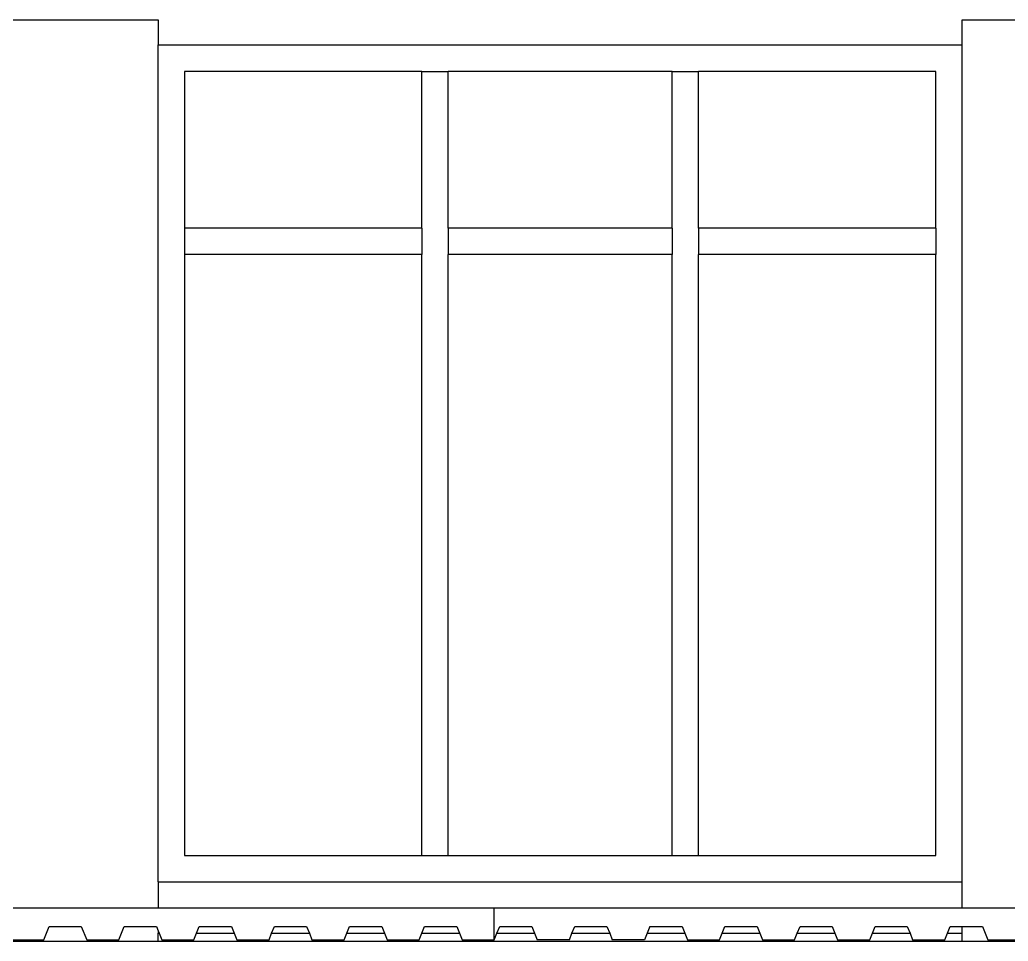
# Model space of a CAD drawing. Extents: x -101 to 101, y -14 to 18.
# Drawn here: x 31.088 to 34.838, y 11.195 to 14.691 of the extents above; entities that cross this region are included whole.
import ezdxf

# ---------------------------------------------------------------- set-up
doc = ezdxf.new("R2010")
doc.units = 0
doc.layers.get('0').update_dxf_attribs({"linetype": 'CONTINUOUS'})

msp = doc.modelspace()

# ---------------------------------------------------------------- linework, layer by layer
for p, q in [((30.4627, 14.6912), (31.6127, 14.6912)), ((31.6127, 14.6912), (31.6127, 14.5955)), ((34.6627, 14.6912), (35.8127, 14.6912)), ((34.6627, 14.5955), (34.6627, 14.6912)), ((31.6127, 11.4212), (31.6127, 14.5955)), ((31.6127, 14.5955), (34.6627, 14.5955)), ((34.6627, 11.4212), (34.6627, 14.5955)), ((32.6127, 14.4955), (31.7127, 14.4955)), ((31.7127, 14.4955), (31.7127, 13.9012)), ((32.6127, 14.4955), (32.7127, 14.4955)), ((32.6127, 13.9012), (32.6127, 14.4955)), ((32.7127, 13.9012), (32.7127, 14.4955)), ((33.5627, 14.4955), (32.7127, 14.4955)), ((33.5627, 14.4955), (33.6627, 14.4955)), ((33.5627, 13.9012), (33.5627, 14.4955)), ((33.6627, 13.9012), (33.6627, 14.4955)), ((34.5627, 14.4955), (33.6627, 14.4955)), ((34.5627, 13.9012), (34.5627, 14.4955)), ((32.6127, 13.9012), (31.7127, 13.9012)), ((31.7127, 13.9012), (31.7127, 13.8012)), ((32.6127, 13.9012), (32.6127, 13.8012)), ((33.5627, 13.9012), (32.7127, 13.9012)), ((32.7127, 13.9012), (32.7127, 13.8012)), ((33.5627, 13.9012), (33.5627, 13.8012)), ((34.5627, 13.9012), (33.6627, 13.9012)), ((33.6627, 13.9012), (33.6627, 13.8012)), ((34.5627, 13.9012), (34.5627, 13.8012)), ((32.6127, 13.8012), (31.7127, 13.8012)), ((31.7127, 13.8012), (31.7127, 11.5212)), ((32.6127, 11.5212), (32.6127, 13.8012)), ((33.5627, 13.8012), (32.7127, 13.8012)), ((32.7127, 11.5212), (32.7127, 13.8012)), ((33.5627, 11.5212), (33.5627, 13.8012)), ((34.5627, 13.8012), (33.6627, 13.8012)), ((33.6627, 11.5212), (33.6627, 13.8012)), ((34.5627, 11.5212), (34.5627, 13.8012)), ((31.7127, 11.5212), (32.6127, 11.5212)), ((32.6127, 11.5212), (32.7127, 11.5212)), ((32.7127, 11.5212), (33.5627, 11.5212)), ((33.5627, 11.5212), (33.6627, 11.5212)), ((33.6627, 11.5212), (34.5627, 11.5212)), ((31.6127, 11.4212), (34.6627, 11.4212)), ((31.6127, 11.4212), (31.6127, 11.3212)), ((34.6627, 11.3212), (34.6627, 11.4212)), ((31.6127, 11.3212), (30.4627, 11.3212)), ((32.888, 11.3212), (31.6127, 11.3212)), ((32.888, 11.2012), (32.888, 11.3212)), ((34.6627, 11.3212), (32.888, 11.3212)), ((35.8127, 11.3212), (34.6627, 11.3212)), ((31.1789, 11.2012), (31.1992, 11.2512)), ((31.1992, 11.2512), (31.3213, 11.2512)), ((31.3213, 11.2512), (31.3416, 11.2012)), ((31.4637, 11.2012), (31.4841, 11.2512)), ((31.4841, 11.2512), (31.6062, 11.2512)), ((31.6062, 11.2512), (31.6127, 11.235)), ((31.7585, 11.2255), (31.7689, 11.2512)), ((31.7689, 11.2512), (31.891, 11.2512)), ((31.891, 11.2512), (31.9015, 11.2255)), ((32.0433, 11.2255), (32.0538, 11.2512)), ((32.0538, 11.2512), (32.1759, 11.2512)), ((32.1759, 11.2512), (32.1863, 11.2255)), ((32.3282, 11.2255), (32.3386, 11.2512)), ((32.3386, 11.2512), (32.4607, 11.2512)), ((32.4607, 11.2512), (32.4712, 11.2255)), ((32.613, 11.2255), (32.6235, 11.2512)), ((32.6235, 11.2512), (32.7456, 11.2512)), ((32.7456, 11.2512), (32.756, 11.2255)), ((32.8979, 11.2255), (32.9084, 11.2512)), ((32.9084, 11.2512), (33.0304, 11.2512)), ((33.0304, 11.2512), (33.0409, 11.2255)), ((33.1827, 11.2255), (33.1932, 11.2512)), ((33.1932, 11.2512), (33.3153, 11.2512)), ((33.3153, 11.2512), (33.3258, 11.2255)), ((33.4781, 11.2512), (33.4676, 11.2255)), ((33.4781, 11.2512), (33.6002, 11.2512)), ((33.6002, 11.2512), (33.6106, 11.2255)), ((33.7525, 11.2255), (33.7629, 11.2512)), ((33.7629, 11.2512), (33.885, 11.2512)), ((33.885, 11.2512), (33.8955, 11.2255)), ((34.0373, 11.2255), (34.0478, 11.2512)), ((34.0478, 11.2512), (34.1699, 11.2512)), ((34.1699, 11.2512), (34.1803, 11.2255)), ((34.3222, 11.2255), (34.3326, 11.2512)), ((34.3326, 11.2512), (34.4547, 11.2512)), ((34.4547, 11.2512), (34.4652, 11.2255)), ((34.607, 11.2255), (34.6175, 11.2512)), ((34.6175, 11.2512), (34.6627, 11.2512)), ((34.6627, 11.2512), (34.7396, 11.2512)), ((34.6627, 11.2255), (34.6627, 11.2512)), ((34.7396, 11.2512), (34.7599, 11.2012)), ((31.6127, 11.235), (31.6127, 11.2255)), ((31.6127, 11.235), (31.6166, 11.2255)), ((31.6127, 11.1955), (31.6127, 11.2255)), ((31.6127, 11.2255), (31.6166, 11.2255)), ((31.6166, 11.2255), (31.6265, 11.2012)), ((31.7486, 11.2012), (31.7585, 11.2255)), ((31.7585, 11.2255), (31.9015, 11.2255)), ((31.9015, 11.2255), (31.9114, 11.2012)), ((32.0334, 11.2012), (32.0433, 11.2255)), ((32.0433, 11.2255), (32.1863, 11.2255)), ((32.1863, 11.2255), (32.1962, 11.2012)), ((32.3183, 11.2012), (32.3282, 11.2255)), ((32.3282, 11.2255), (32.4712, 11.2255)), ((32.4712, 11.2255), (32.4811, 11.2012)), ((32.6032, 11.2012), (32.613, 11.2255)), ((32.613, 11.2255), (32.756, 11.2255)), ((32.756, 11.2255), (32.7659, 11.2012)), ((32.888, 11.2012), (32.8979, 11.2255)), ((32.8979, 11.2255), (33.0409, 11.2255)), ((33.0409, 11.2255), (33.0508, 11.2012)), ((33.1729, 11.2012), (33.1827, 11.2255)), ((33.1827, 11.2255), (33.3258, 11.2255)), ((33.3258, 11.2255), (33.3356, 11.2012)), ((33.4676, 11.2255), (33.4577, 11.2012)), ((33.4676, 11.2255), (33.6106, 11.2255)), ((33.6106, 11.2255), (33.6205, 11.2012)), ((33.7426, 11.2012), (33.7525, 11.2255)), ((33.7525, 11.2255), (33.8955, 11.2255)), ((33.8955, 11.2255), (33.9054, 11.2012)), ((34.0274, 11.2012), (34.0373, 11.2255)), ((34.0373, 11.2255), (34.1803, 11.2255)), ((34.1803, 11.2255), (34.1902, 11.2012)), ((34.3123, 11.2012), (34.3222, 11.2255)), ((34.3222, 11.2255), (34.4652, 11.2255)), ((34.4652, 11.2255), (34.4751, 11.2012)), ((34.5971, 11.2012), (34.607, 11.2255)), ((34.607, 11.2255), (34.6627, 11.2255)), ((34.6627, 11.1955), (34.6627, 11.2255)), ((30.4627, 11.1955), (31.6127, 11.1955)), ((31.0568, 11.2012), (31.1789, 11.2012)), ((31.3416, 11.2012), (31.4637, 11.2012)), ((31.6127, 11.1955), (34.6627, 11.1955)), ((31.6265, 11.2012), (31.7486, 11.2012)), ((31.9114, 11.2012), (32.0334, 11.2012)), ((32.1962, 11.2012), (32.3183, 11.2012)), ((32.4811, 11.2012), (32.6032, 11.2012)), ((32.7659, 11.2012), (32.888, 11.2012)), ((33.1729, 11.2012), (33.0508, 11.2012)), ((33.4577, 11.2012), (33.3356, 11.2012)), ((33.6205, 11.2012), (33.7426, 11.2012)), ((33.9054, 11.2012), (34.0274, 11.2012)), ((34.1902, 11.2012), (34.3123, 11.2012)), ((34.4751, 11.2012), (34.5971, 11.2012)), ((34.6627, 11.1955), (35.8127, 11.1955)), ((34.7599, 11.2012), (34.882, 11.2012))]:
    msp.add_line(p, q)

doc.saveas('drawing.dxf')
